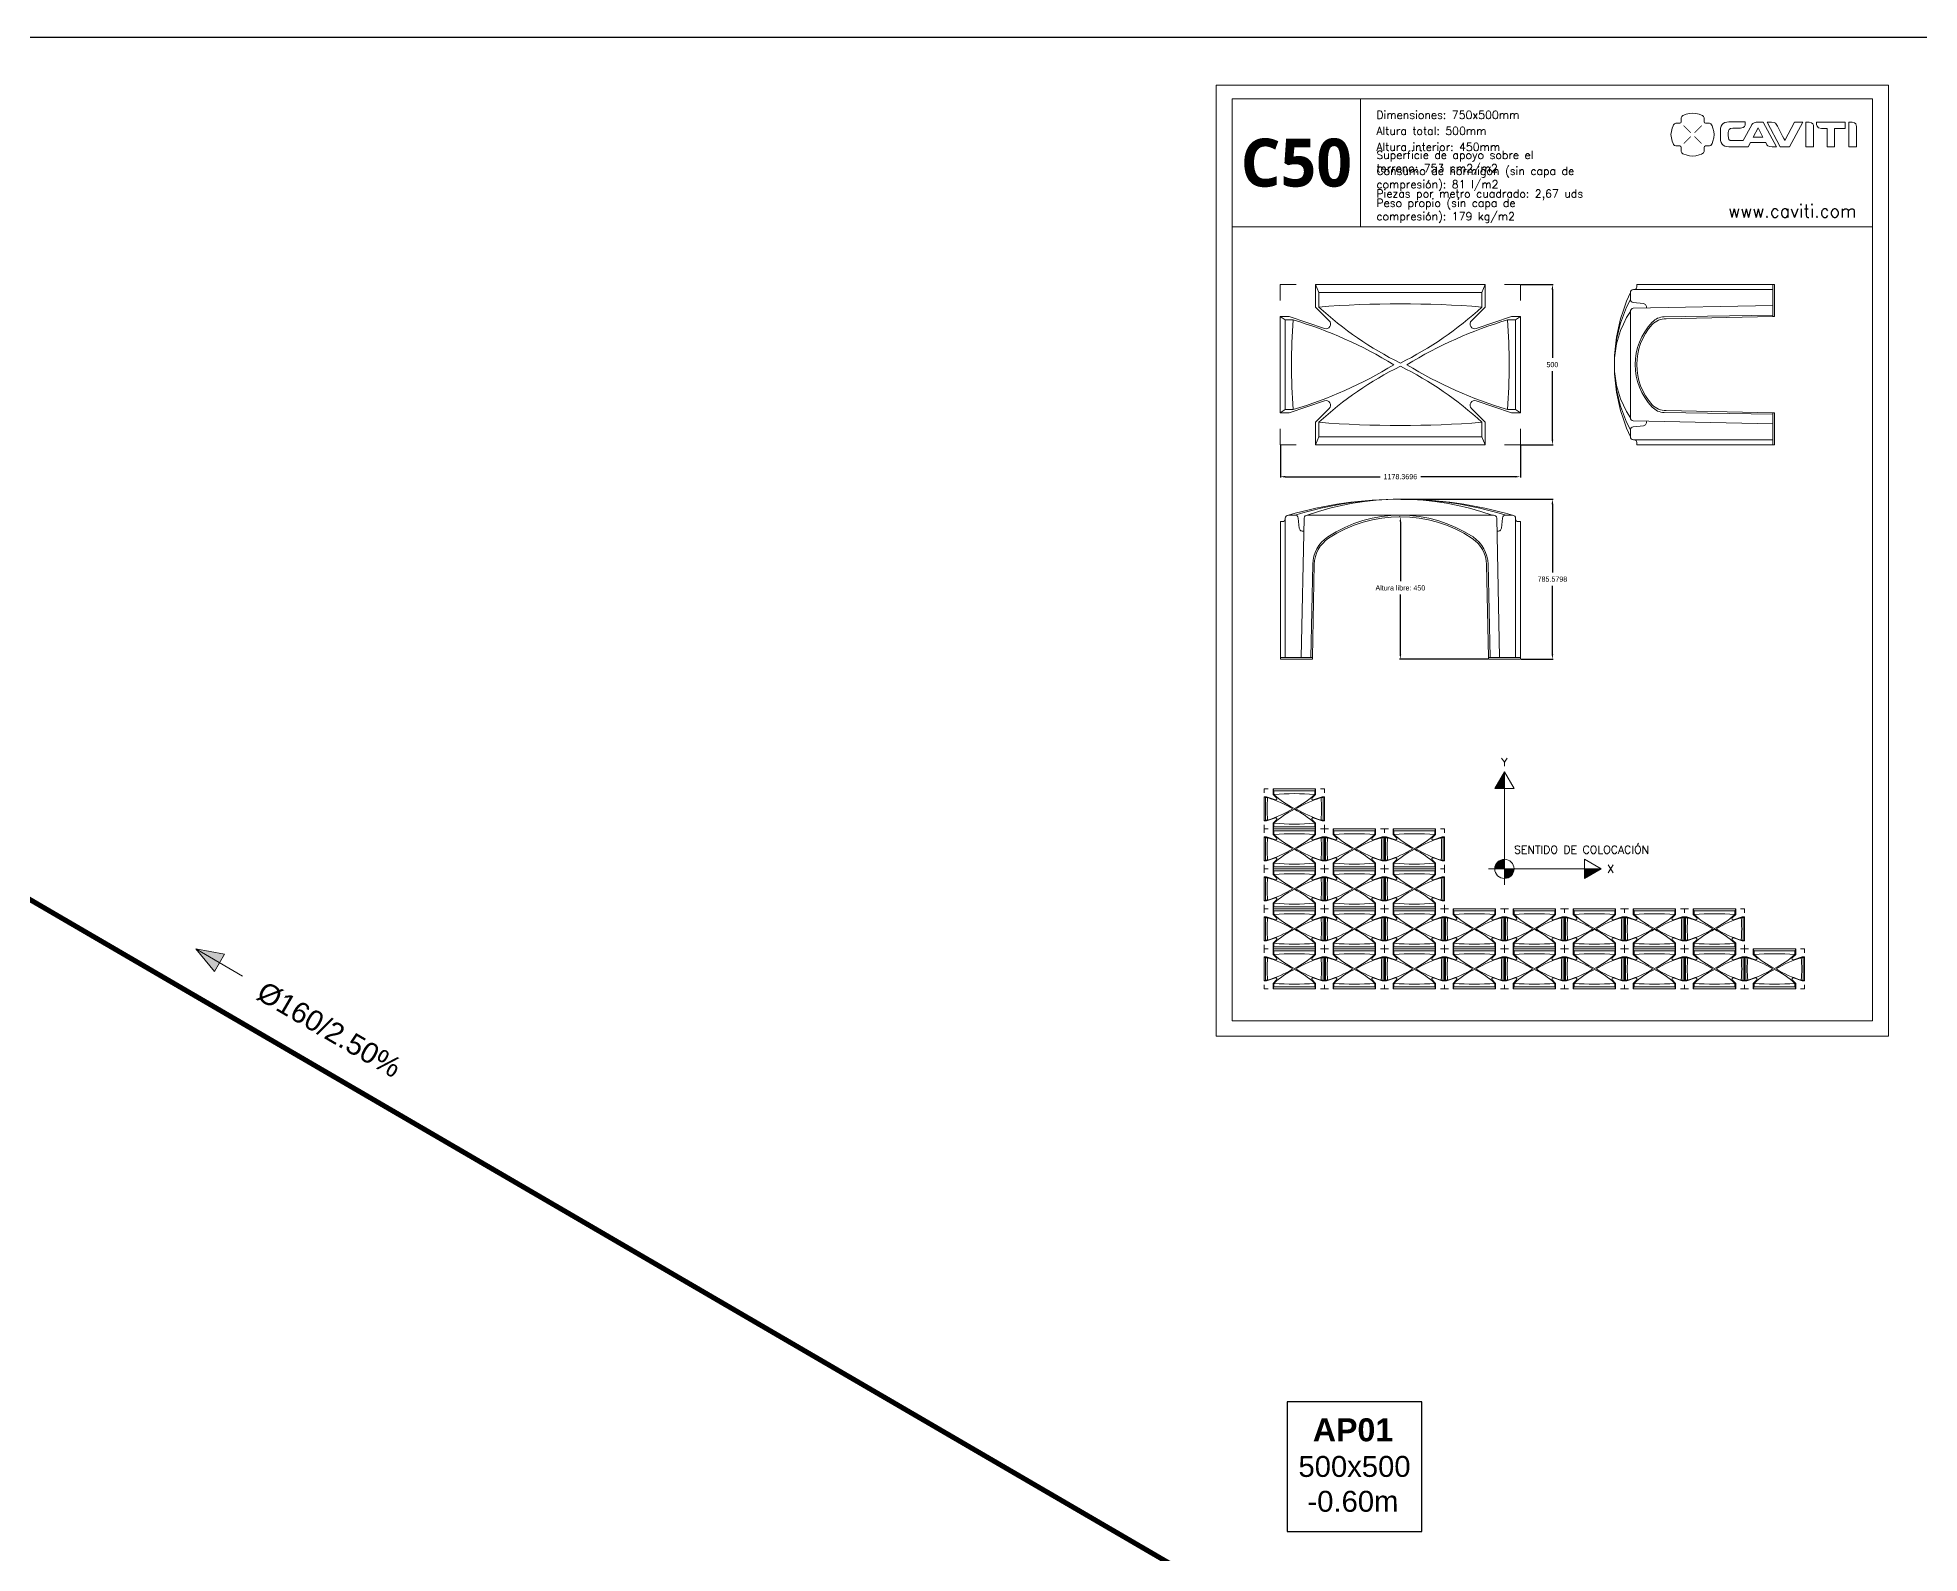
# Model space of a CAD drawing. Header units: millimetres. Extents: x 441156 to 441876, y 4514765 to 4515211.
# Drawn here: x 441206.12 to 441215.36, y 4515179.14 to 4515186.58 of the extents above; entities that cross this region are included whole.
import ezdxf
from ezdxf.enums import TextEntityAlignment as Align

# ---------------------------------------------------------------- set-up
doc = ezdxf.new("R2010")
doc.units = ezdxf.units.MM
doc.layers.add('01_cartela', color=6, linetype='Continuous', plot=False)
for name, color, linetype, lineweight in [('_CAVITI-AUX', 2, 'Continuous', 5), ('INGIN SANEAMIENTO ENTERRADO PLUVIALES', 170, 'Continuous', 25), ('INGIN SANEAMIENTO TEXTO ENTERRADO', 7, 'Continuous', 0)]:
    doc.layers.add(name, color=color, linetype=linetype, lineweight=lineweight)
doc.styles.add('Estilo1', font='swissel.ttf')
doc.styles.add('NIEVES3', font='swisseb.ttf')
doc.styles.add('ROMANS', font='romans')
doc.styles.get("Standard").update_dxf_attribs({"font": 'arial.ttf'})
doc.dimstyles.new('CAVITI', dxfattribs={"dimtxt": 0.025, "dimasz": 0.025, "dimexe": 0.004, "dimexo": 0.003, "dimgap": 0.02, "dimtad": 0, "dimtih": 1, "dimtoh": 1, "dimdec": 4, "dimlfac": 1000, "dimdsep": 46, "dimtxsty": 'Standard', "dimcen": 0.025, "dimclrd": 256, "dimadec": 0, "dimazin": 0, "dimtfac": 1, "dimtdec": 4, "dimtofl": 0, "dimtmove": 0, "dimatfit": 3, "dimfxl": 1, "dimtolj": 1, "dimtzin": 0, "dimarcsym": 0})

# ---------------------------------------------------------------- blocks, each defined once
blk = doc.blocks.new('C70_planta')
for points in [[(0.11, 0.5), (0.11, 0.43), (0.153, 0.387, -0.793916), (0.138, 0.363), (0.028, 0.4), (0, 0.4)], [(0.64, 0.5), (0.64, 0.43), (0.597, 0.387, 0.793916), (0.612, 0.363), (0.722, 0.4), (0.75, 0.4)], [(0.11, 0), (0.11, 0.07), (0.153, 0.113, 0.793916), (0.138, 0.137), (0.028, 0.1), (0, 0.1)], [(0.64, 0), (0.64, 0.07), (0.597, 0.113, -0.793916), (0.612, 0.137), (0.722, 0.1), (0.75, 0.1)]]:
    blk.add_lwpolyline(points, format="xyb")
for points in [[(0.05, 0.5), (0, 0.5), (0, 0.45)], [(0.12, 0.475), (0.11, 0.5), (0.64, 0.5), (0.63, 0.475)], [(0.7, 0.5), (0.75, 0.5), (0.75, 0.45)], [(0.015, 0.11), (0, 0.1), (0, 0.4), (0.015, 0.39)], [(0.735, 0.11), (0.75, 0.1), (0.75, 0.4), (0.735, 0.39)], [(0.05, 0), (0, 0), (0, 0.05)], [(0.12, 0.025), (0.11, 0), (0.64, 0), (0.63, 0.025)], [(0.7, 0), (0.75, 0), (0.75, 0.05)]]:
    blk.add_lwpolyline(points)
for points in [[(0.12, 0.475), (0.63, 0.475), (0.63, 0.43, -0.07064), (0.375, 0.255, -0.07064), (0.12, 0.43)], [(0.04, 0.11), (0.015, 0.11), (0.015, 0.39), (0.04, 0.39, -0.066493), (0.355, 0.25, -0.066493)], [(0.12, 0.025), (0.63, 0.025), (0.63, 0.07, 0.07064), (0.375, 0.245, 0.07064), (0.12, 0.07)], [(0.71, 0.11), (0.735, 0.11), (0.735, 0.39), (0.71, 0.39, 0.066493), (0.395, 0.25, 0.066493)]]:
    blk.add_lwpolyline(points, format="xyb", close=True)
for centre, radius, start, end in [((1.991, 0.25), 1.956, 175.9019, 184.0981), ((0.375, -2.816), 3.256, 85.5085, 94.4915), ((-1.241, 0.25), 1.956, 355.9019, 4.0981), ((0.375, 3.316), 3.256, 265.5085, 274.4915)]:
    blk.add_arc(centre, radius, start, end)
blk = doc.blocks.new('*D73')
at = {"layer": '_CAVITI-AUX', "color": 0, "lineweight": -2, "transparency": 16777216}
for p, q in [((441212.8134, 4515184.3154), (441213.5607, 4515184.3154)), ((441213.4026, 4515183.5298), (441213.5607, 4515183.5298))]:
    blk.add_line(p, q, dxfattribs=at)
at = {"layer": '_CAVITI-AUX', "lineweight": -2, "transparency": 16777216}
for p, q in [((441213.5567, 4515184.2904), (441213.5567, 4515183.9553)), ((441213.5567, 4515183.5548), (441213.5567, 4515183.8898))]:
    blk.add_line(p, q, dxfattribs=at)
at = {"layer": '_CAVITI-AUX', "transparency": 16777216}
for points in [[(441213.5526, 4515184.2904), (441213.5609, 4515184.2904), (441213.5567, 4515184.3154)], [(441213.5526, 4515183.5548), (441213.5609, 4515183.5548), (441213.5567, 4515183.5298)]]:
    blk.add_solid(points, dxfattribs=at)
at = {"layer": '_CAVITI-AUX', "color": 0, "transparency": 16777216, "insert": (441213.5567, 4515183.9226), "char_height": 0.025, "attachment_point": 5}
blk.add_mtext('\\A1;785.5798', dxfattribs=at)
blk = doc.blocks.new('*D74')
at = {"layer": '_CAVITI-AUX', "color": 0, "lineweight": -2, "transparency": 16777216}
for p, q in [((441212.8075, 4515184.2289), (441212.8064, 4515184.2289)), ((441213.2395, 4515183.5298), (441212.8064, 4515183.5298))]:
    blk.add_line(p, q, dxfattribs=at)
at = {"layer": '_CAVITI-AUX', "lineweight": -2, "transparency": 16777216}
for p, q in [((441212.8104, 4515184.2039), (441212.8104, 4515183.9121)), ((441212.8104, 4515183.5548), (441212.8104, 4515183.8466))]:
    blk.add_line(p, q, dxfattribs=at)
at = {"layer": '_CAVITI-AUX', "transparency": 16777216}
for points in [[(441212.8062, 4515184.2039), (441212.8146, 4515184.2039), (441212.8104, 4515184.2289)], [(441212.8062, 4515183.5548), (441212.8146, 4515183.5548), (441212.8104, 4515183.5298)]]:
    blk.add_solid(points, dxfattribs=at)
at = {"layer": '_CAVITI-AUX', "color": 0, "transparency": 16777216, "insert": (441212.8104, 4515183.8794), "char_height": 0.025, "attachment_point": 5}
blk.add_mtext('\\A1;Altura libre: 450', dxfattribs=at)
blk = doc.blocks.new('*D75')
at = {"layer": '_CAVITI-AUX', "color": 0, "lineweight": -2, "transparency": 16777216}
for p, q in [((441212.2213, 4515184.5794), (441212.2213, 4515184.4213)), ((441213.3996, 4515184.5794), (441213.3996, 4515184.4213))]:
    blk.add_line(p, q, dxfattribs=at)
at = {"layer": '_CAVITI-AUX', "lineweight": -2, "transparency": 16777216}
for p, q in [((441212.2463, 4515184.4253), (441212.7106, 4515184.4253)), ((441213.3746, 4515184.4253), (441212.9103, 4515184.4253))]:
    blk.add_line(p, q, dxfattribs=at)
at = {"layer": '_CAVITI-AUX', "transparency": 16777216}
for points in [[(441212.2463, 4515184.4295), (441212.2463, 4515184.4212), (441212.2213, 4515184.4253)], [(441213.3746, 4515184.4295), (441213.3746, 4515184.4212), (441213.3996, 4515184.4253)]]:
    blk.add_solid(points, dxfattribs=at)
at = {"layer": '_CAVITI-AUX', "color": 0, "transparency": 16777216, "insert": (441212.8104, 4515184.4253), "char_height": 0.025, "attachment_point": 5}
blk.add_mtext('\\A1;1178.3696', dxfattribs=at)
blk = doc.blocks.new('CAVITI_logo')
at = {"const_width": 0.002}
for points in [[(-0.5044, 0.0444), (-0.5267, 0.0666)], [(-0.4928, 0.0444), (-0.4705, 0.0666)], [(-0.5044, 0.0327), (-0.5267, 0.0105)], [(-0.4928, 0.0327), (-0.4705, 0.0105)]]:
    blk.add_lwpolyline(points, dxfattribs=at)
blk.add_lwpolyline([(-0.3091, 0.0303), (-0.2942, 0.0592), (-0.2789, 0.0303), (-0.3091, 0.0303)])
for points, knots in [([(-0.4676, -0.0208), (-0.4652, -0.0198), (-0.4631, -0.0166), (-0.4631, -0.014), (-0.4631, -0.014), (-0.4631, -0.0018), (-0.4631, -0.0018), (-0.4631, 0.0009), (-0.4609, 0.0031), (-0.4582, 0.0031), (-0.4582, 0.0031), (-0.4461, 0.0031), (-0.4461, 0.0031), (-0.4434, 0.0031), (-0.4404, 0.0052), (-0.4393, 0.0076), (-0.4393, 0.0076), (-0.4312, 0.0262), (-0.4312, 0.0385), (-0.4312, 0.0508), (-0.4393, 0.0695), (-0.4393, 0.0695), (-0.4404, 0.072), (-0.4435, 0.074), (-0.4462, 0.074), (-0.4462, 0.074), (-0.4582, 0.074), (-0.4582, 0.074), (-0.4609, 0.074), (-0.4631, 0.0762), (-0.4631, 0.0789), (-0.4631, 0.0789), (-0.4631, 0.091), (-0.4631, 0.091), (-0.4631, 0.0937), (-0.4652, 0.0968), (-0.4676, 0.0978), (-0.4676, 0.0978), (-0.4864, 0.106), (-0.4987, 0.106), (-0.511, 0.106), (-0.5295, 0.0981), (-0.5295, 0.0981), (-0.532, 0.097), (-0.534, 0.0939), (-0.534, 0.0912), (-0.534, 0.0912), (-0.534, 0.0789), (-0.534, 0.0789), (-0.534, 0.0762), (-0.5362, 0.074), (-0.5389, 0.074), (-0.5389, 0.074), (-0.5513, 0.074), (-0.5513, 0.074), (-0.554, 0.074), (-0.5571, 0.072), (-0.5582, 0.0695), (-0.5582, 0.0695), (-0.5663, 0.0508), (-0.5663, 0.0385), (-0.5663, 0.0262), (-0.5583, 0.0076), (-0.5583, 0.0076), (-0.5572, 0.0052), (-0.5541, 0.0031), (-0.5514, 0.0031), (-0.5514, 0.0031), (-0.5389, 0.0031), (-0.5389, 0.0031), (-0.5362, 0.0031), (-0.534, 0.0009), (-0.534, -0.0018), (-0.534, -0.0018), (-0.534, -0.0142), (-0.534, -0.0142), (-0.534, -0.0169), (-0.532, -0.02), (-0.5295, -0.0211), (-0.5295, -0.0211), (-0.511, -0.029), (-0.4987, -0.029), (-0.4864, -0.029), (-0.4676, -0.0208), (-0.4676, -0.0208)], [0, 0, 0, 0, 1, 1, 1, 2, 2, 2, 3, 3, 3, 4, 4, 4, 5, 5, 5, 6, 6, 6, 7, 7, 7, 8, 8, 8, 9, 9, 9, 10, 10, 10, 11, 11, 11, 12, 12, 12, 13, 13, 13, 14, 14, 14, 15, 15, 15, 16, 16, 16, 17, 17, 17, 18, 18, 18, 19, 19, 19, 20, 20, 20, 21, 21, 21, 22, 22, 22, 23, 23, 23, 24, 24, 24, 25, 25, 25, 26, 26, 26, 27, 27, 27, 28, 28, 28, 28]), ([(-0.3005, 0.0771), (-0.3095, 0.0771), (-0.314, 0.0688), (-0.314, 0.0688), (-0.314, 0.0688), (-0.3406, 0.0198), (-0.3406, 0.0198), (-0.3406, 0.0198), (-0.3741, 0.0198), (-0.3741, 0.0198), (-0.3853, 0.0198), (-0.3876, 0.0241), (-0.3876, 0.0353), (-0.3876, 0.0353), (-0.3876, 0.0436), (-0.3876, 0.0436), (-0.3876, 0.0532), (-0.3853, 0.059), (-0.3728, 0.059), (-0.3728, 0.059), (-0.3643, 0.059), (-0.3491, 0.059), (-0.334, 0.059), (-0.3345, 0.0679), (-0.3345, 0.0711), (-0.3345, 0.0744), (-0.3345, 0.0788), (-0.3345, 0.0788), (-0.3345, 0.0788), (-0.3779, 0.0788), (-0.3779, 0.0788), (-0.3992, 0.0788), (-0.4119, 0.0735), (-0.4119, 0.0509), (-0.4119, 0.0509), (-0.4119, 0.0279), (-0.4119, 0.0279), (-0.4119, 0.0053), (-0.3992, 0), (-0.3779, 0), (-0.3779, 0), (-0.3513, 0), (-0.3513, 0), (-0.3513, 0), (-0.3278, 0), (-0.3278, 0), (-0.3278, 0), (-0.3249, 0), (-0.3249, 0), (-0.3249, 0), (-0.318, 0.0136), (-0.318, 0.0136), (-0.318, 0.0136), (-0.27, 0.0136), (-0.27, 0.0136), (-0.27, 0.0136), (-0.2663, 0.0068), (-0.2663, 0.0068), (-0.2663, 0.0068), (-0.2636, 0), (-0.2498, 0), (-0.237, 0), (-0.2364, 0), (-0.2364, 0), (-0.2364, 0), (-0.2787, 0.0771), (-0.2787, 0.0771), (-0.2787, 0.0771), (-0.2916, 0.0771), (-0.3005, 0.0771)], [0, 0, 0, 0, 1, 1, 1, 2, 2, 2, 3, 3, 3, 4, 4, 4, 5, 5, 5, 6, 6, 6, 7, 7, 7, 8, 8, 8, 9, 9, 9, 10, 10, 10, 11, 11, 11, 12, 12, 12, 13, 13, 13, 14, 14, 14, 15, 15, 15, 16, 16, 16, 17, 17, 17, 18, 18, 18, 19, 19, 19, 20, 20, 20, 21, 21, 21, 22, 22, 22, 23, 23, 23, 23]), ([(-0.2101, 0.0198), (-0.2101, 0.0198), (-0.2328, 0.063), (-0.2355, 0.0681), (-0.2377, 0.0724), (-0.2394, 0.0771), (-0.2518, 0.0771), (-0.2642, 0.0771), (-0.2661, 0.0771), (-0.2661, 0.0771), (-0.2661, 0.0771), (-0.2247, 0), (-0.2247, 0), (-0.2247, 0), (-0.1955, 0), (-0.1955, 0), (-0.1955, 0), (-0.1541, 0.0771), (-0.1541, 0.0771), (-0.1541, 0.0771), (-0.18, 0.0771), (-0.18, 0.0771), (-0.18, 0.0771), (-0.2101, 0.0198), (-0.2101, 0.0198)], [0, 0, 0, 0, 1, 1, 1, 2, 2, 2, 3, 3, 3, 4, 4, 4, 5, 5, 5, 6, 6, 6, 7, 7, 7, 8, 8, 8, 8]), ([(-0.1343, 0.0771), (-0.142, 0.0771), (-0.1441, 0.0771), (-0.1446, 0.0771), (-0.1446, 0.0771), (-0.1446, 0), (-0.1446, 0), (-0.1446, 0), (-0.1209, 0), (-0.1209, 0), (-0.1209, 0), (-0.1209, 0.0595), (-0.1209, 0.0637), (-0.1209, 0.068), (-0.122, 0.0771), (-0.1343, 0.0771)], [0, 0, 0, 0, 1, 1, 1, 2, 2, 2, 3, 3, 3, 4, 4, 4, 5, 5, 5, 5]), ([(-0.112, 0.0738), (-0.112, 0.0705), (-0.1117, 0.058), (-0.0962, 0.058), (-0.0807, 0.058), (-0.0788, 0.058), (-0.0788, 0.058), (-0.0788, 0.058), (-0.0788, 0), (-0.0788, 0), (-0.0788, 0), (-0.0552, 0), (-0.0552, 0), (-0.0552, 0), (-0.0552, 0.058), (-0.0552, 0.058), (-0.0552, 0.058), (-0.0219, 0.058), (-0.0219, 0.058), (-0.0219, 0.058), (-0.0219, 0.0771), (-0.0219, 0.0771), (-0.0219, 0.0771), (-0.112, 0.0771), (-0.112, 0.0771), (-0.112, 0.0771), (-0.112, 0.0771), (-0.112, 0.0738)], [0, 0, 0, 0, 1, 1, 1, 2, 2, 2, 3, 3, 3, 4, 4, 4, 5, 5, 5, 6, 6, 6, 7, 7, 7, 8, 8, 8, 9, 9, 9, 9]), ([(-0.0005, 0.0771), (-0.0082, 0.0771), (-0.0103, 0.0771), (-0.0108, 0.0771), (-0.0108, 0.0771), (-0.0108, 0), (-0.0108, 0), (-0.0108, 0), (0.0128, 0), (0.0128, 0), (0.0128, 0), (0.0128, 0.0595), (0.0128, 0.0637), (0.0128, 0.068), (0.0118, 0.0771), (-0.0005, 0.0771)], [0, 0, 0, 0, 1, 1, 1, 2, 2, 2, 3, 3, 3, 4, 4, 4, 5, 5, 5, 5])]:
    blk.add_open_spline(points, degree=3, knots=knots)
blk = doc.blocks.new('C50_frontal')
for points in [[(0, 0.005), (0.1, 0.005), (0.1, 0), (0, 0), (0, 0.43), (0.0075, 0.43, 0.414214), (0.015, 0.4375)], [(0.0732, 0.4008, -0.505657), (0.0593, 0.409), (0.0559, 0.441, 0.383819), (0.046, 0.45), (0.025, 0.45, 0.414214), (0.015, 0.44), (0.015, 0.005)], [(0.065, 0.005), (0.0741, 0.441, -0.383819), (0.084, 0.45), (0.666, 0.45, -0.383819), (0.6759, 0.441), (0.685, 0.005)], [(0.655, 0.005), (0.6489, 0.2963, 0.24616), (0.6019, 0.3817, 0.30084), (0.1481, 0.3818, 0.246228), (0.1011, 0.2964), (0.095, 0.005)], [(0.65, 0.005), (0.644, 0.2962, 0.24616), (0.5992, 0.3775, 0.30084), (0.1509, 0.3776, 0.246228), (0.1061, 0.2963), (0.1, 0.005)], [(0.75, 0.005), (0.65, 0.005), (0.65, 0), (0.75, 0), (0.75, 0.43), (0.7425, 0.43, -0.414214), (0.735, 0.4375)], [(0.6768, 0.4008, 0.505657), (0.6907, 0.409), (0.6941, 0.441, -0.383819), (0.704, 0.45), (0.725, 0.45, -0.414214), (0.735, 0.44), (0.735, 0.005)]]:
    blk.add_lwpolyline(points, format="xyb")
for centre, radius, start, end in [((0.375, -0.75), 1.25, 73.7398, 106.2602), ((0.375, -0.6074), 1.1074, 72.71725, 107.28275), ((0.3727, -0.3587), 0.8587, 70.35078, 109.64922)]:
    blk.add_arc(centre, radius, start, end)
blk = doc.blocks.new('*D76')
at = {"layer": '_CAVITI-AUX', "color": 0, "lineweight": -2, "transparency": 16777216}
for p, q in [((441213.4026, 4515185.368), (441213.5607, 4515185.368)), ((441213.4026, 4515184.5824), (441213.5607, 4515184.5824))]:
    blk.add_line(p, q, dxfattribs=at)
at = {"layer": '_CAVITI-AUX', "lineweight": -2, "transparency": 16777216}
for p, q in [((441213.5567, 4515185.343), (441213.5567, 4515185.008)), ((441213.5567, 4515184.6074), (441213.5567, 4515184.9425))]:
    blk.add_line(p, q, dxfattribs=at)
at = {"layer": '_CAVITI-AUX', "transparency": 16777216}
for points in [[(441213.5526, 4515185.343), (441213.5609, 4515185.343), (441213.5567, 4515185.368)], [(441213.5526, 4515184.6074), (441213.5609, 4515184.6074), (441213.5567, 4515184.5824)]]:
    blk.add_solid(points, dxfattribs=at)
at = {"layer": '_CAVITI-AUX', "color": 0, "transparency": 16777216, "insert": (441213.5567, 4515184.9752), "char_height": 0.025, "attachment_point": 5}
blk.add_mtext('\\A1;500', dxfattribs=at)
blk = doc.blocks.new('C40_planta')
for points in [[(0.11, 0.5), (0.11, 0.43), (0.1529, 0.3873, -0.793916), (0.1378, 0.3628), (0.0275, 0.4), (0, 0.4)], [(0.64, 0.5), (0.64, 0.43), (0.5971, 0.3873, 0.793916), (0.6122, 0.3628), (0.7225, 0.4), (0.75, 0.4)], [(0.11, 0), (0.11, 0.07), (0.1529, 0.1127, 0.793916), (0.1378, 0.1372), (0.0275, 0.1), (0, 0.1)], [(0.64, 0), (0.64, 0.07), (0.5971, 0.1127, -0.793916), (0.6122, 0.1372), (0.7225, 0.1), (0.75, 0.1)]]:
    blk.add_lwpolyline(points, format="xyb")
for points in [[(0.05, 0.5), (0, 0.5), (0, 0.45)], [(0.12, 0.475), (0.11, 0.5), (0.64, 0.5), (0.63, 0.475)], [(0.7, 0.5), (0.75, 0.5), (0.75, 0.45)], [(0.015, 0.11), (0, 0.1), (0, 0.4), (0.015, 0.3895)], [(0.735, 0.11), (0.75, 0.1), (0.75, 0.4), (0.735, 0.3895)], [(0.05, 0), (0, 0), (0, 0.05)], [(0.12, 0.025), (0.11, 0), (0.64, 0), (0.63, 0.025)], [(0.7, 0), (0.75, 0), (0.75, 0.05)]]:
    blk.add_lwpolyline(points)
for points in [[(0.12, 0.475), (0.63, 0.475), (0.63, 0.43, -0.07064), (0.375, 0.255, -0.07064), (0.12, 0.43)], [(0.04, 0.11), (0.015, 0.11), (0.015, 0.3895), (0.04, 0.3895, -0.066493), (0.3546, 0.2498, -0.066493)], [(0.71, 0.11), (0.735, 0.11), (0.735, 0.3895), (0.71, 0.3895, 0.066493), (0.3954, 0.2498, 0.066493)], [(0.12, 0.025), (0.63, 0.025), (0.63, 0.07, 0.07064), (0.375, 0.245, 0.07064), (0.12, 0.07)]]:
    blk.add_lwpolyline(points, format="xyb", close=True)
for centre, radius, start, end in [((0.375, -2.8162), 3.2562, 85.50851, 94.49149), ((1.9906, 0.2498), 1.9556, 175.90195, 184.09805), ((-1.2406, 0.2498), 1.9556, 355.90195, 4.09805), ((0.375, 3.3162), 3.2562, 265.50851, 274.49149)]:
    blk.add_arc(centre, radius, start, end)

msp = doc.modelspace()

# ---------------------------------------------------------------- hatches: boundary and pattern name
at = {"layer": '_CAVITI-AUX'}
h = msp.add_hatch(color=256, dxfattribs=at)
h.dxf.hatch_style = 1
h.paths.add_polyline_path([(441213.32106187, 4515182.97663228), (441213.32106187, 4515182.89499244), (441213.27392708, 4515182.89499244)])
h = msp.add_hatch(color=256, dxfattribs=at)
h.dxf.hatch_style = 1
edge = h.paths.add_edge_path()
edge.add_arc((441213.32106187, 4515182.50066163), 0.04713479, 90.000000495, 180)
edge.add_line((441213.27392708, 4515182.50066163), (441213.32106187, 4515182.50066163))
edge.add_line((441213.32106187, 4515182.50066163), (441213.32106187, 4515182.54779642))
h = msp.add_hatch(color=256, dxfattribs=at)
h.dxf.hatch_style = 1
edge = h.paths.add_edge_path()
edge.add_line((441213.36819665, 4515182.50066163), (441213.32106187, 4515182.50066163))
edge.add_line((441213.32106187, 4515182.50066163), (441213.32106187, 4515182.45352685))
edge.add_arc((441213.32106187, 4515182.50066163), 0.04713478, 269.999999363, 360)
h = msp.add_hatch(color=256, dxfattribs=at)
h.dxf.hatch_style = 1
h.paths.add_polyline_path([(441213.79549159, 4515182.50066163), (441213.71385174, 4515182.50066163), (441213.71385174, 4515182.45352685)])
at = {"layer": 'INGIN SANEAMIENTO TEXTO ENTERRADO'}
h = msp.add_hatch(color=256, dxfattribs=at)
h.dxf.hatch_style = 1
h.paths.add_polyline_path([(441207.03829785, 4515182.08230102), (441206.98909983, 4515181.99782589), (441206.89747339, 4515182.10775275)])

# ---------------------------------------------------------------- linework, layer by layer
at = {"layer": '01_cartela', "color": 3}
msp.add_lwpolyline([(441190.61999953, 4515186.58008588), (441190.61999953, 4515165.04506187), (441221.25798759, 4515165.04506187), (441221.25798759, 4515186.58008588)], close=True, dxfattribs=at)
at = {"layer": '_CAVITI-AUX'}
for p, q in [((441213.93936749, 4515185.29576649), (441213.93936749, 4515185.32875672)), ((441213.95507909, 4515185.34446832), (441214.63853347, 4515185.34446832)), ((441213.97079068, 4515185.36803571), (441213.97079068, 4515185.35625201)), ((441213.93936749, 4515184.71443747), (441213.93936749, 4515185.23606282)), ((441214.00385864, 4515185.2748334), (441213.95343432, 4515185.28014122)), ((441214.63853347, 4515185.21878586), (441214.10543865, 4515185.21038315)), ((441214.63853347, 4515185.21092838), (441214.11302651, 4515185.20049379)), ((441214.63853347, 4515184.68458133), (441213.95343432, 4515184.6988122)), ((441214.00385864, 4515184.67565827), (441213.95343432, 4515184.67035045)), ((441214.10543865, 4515184.74010852), (441214.63853347, 4515184.73171443)), ((441214.11502957, 4515184.75000799), (441214.63853347, 4515184.73957191)), ((441213.93936749, 4515184.65472518), (441213.93936749, 4515184.62173495)), ((441213.95507909, 4515184.60602335), (441214.63853347, 4515184.60602335)), ((441213.97079068, 4515184.58245596), (441213.97079068, 4515184.59423965)), ((441213.32106187, 4515182.42210366), (441213.32106187, 4515182.97663228)), ((441213.24250389, 4515182.50066163), (441213.79549159, 4515182.50066163))]:
    msp.add_line(p, q, dxfattribs=at)
for points in [[(441215.20645327, 4515181.67973079), (441215.20645327, 4515186.34607452), (441211.90701831, 4515186.34607452), (441211.90701831, 4515181.67973079)], [(441211.98557629, 4515185.65083644), (441212.61404009, 4515185.65083644), (441212.61404009, 4515186.27930024), (441211.98557629, 4515186.27930024)], [(441212.61404009, 4515186.27930024), (441215.1278953, 4515186.27930024), (441215.1278953, 4515185.65083644), (441212.61404009, 4515185.65083644)], [(441211.98557629, 4515181.75436087), (441215.1278953, 4515181.75436087), (441215.1278953, 4515185.65083644), (441211.98557629, 4515185.65083644)], [(441213.27392708, 4515182.89499244), (441213.32106187, 4515182.97663228), (441213.36819665, 4515182.89499244)], [(441213.71385174, 4515182.54779642), (441213.79549159, 4515182.50066163), (441213.71385174, 4515182.45352685)]]:
    msp.add_lwpolyline(points, close=True, dxfattribs=at)
for points in [[(441214.63853347, 4515185.36803571), (441214.63853347, 4515185.21091976), (441214.64638927, 4515185.21091976), (441214.64638927, 4515185.36803571), (441213.97079068, 4515185.36803571), (441213.97079068, 4515185.35625201, -0.4142135624), (441213.95900698, 4515185.34446832)], [(441214.63853347, 4515185.26591034), (441213.95343432, 4515185.25167947, 0.3838189508), (441213.93936749, 4515185.2360542)], [(441214.63853347, 4515184.58245596), (441214.63853347, 4515184.73957191), (441214.64638927, 4515184.73957191), (441214.64638927, 4515184.58245596), (441213.97079068, 4515184.58245596), (441213.97079068, 4515184.59423965, 0.4142135624), (441213.95900698, 4515184.60602335)]]:
    msp.add_lwpolyline(points, format="xyb", dxfattribs=at)
for points in [[(441213.32106187, 4515182.97663228), (441213.32106187, 4515182.89499244), (441213.27392708, 4515182.89499244), (441213.32106187, 4515182.97663228)], [(441213.79549159, 4515182.50066163), (441213.71385174, 4515182.50066163), (441213.71385174, 4515182.45352685), (441213.79549159, 4515182.50066163)]]:
    msp.add_lwpolyline(points, dxfattribs=at)
for points in [[(441213.32106187, 4515182.54779642, 0.4142135624), (441213.27392708, 4515182.50066163), (441213.32106187, 4515182.50066163)], [(441213.36819665, 4515182.50066163), (441213.32106187, 4515182.50066163), (441213.32106187, 4515182.45352685, 0.4142135624)]]:
    msp.add_lwpolyline(points, format="xyb", close=True, dxfattribs=at)
msp.add_circle((441213.32106187, 4515182.50066163), 0.04713479, dxfattribs=at)
for centre, radius, start, end in [((441214.695488, 4515184.97524583), 0.83467849, 154.942384595, 205.057615405), ((441213.95507909, 4515185.32875672), 0.0157116, 90, 180), ((441213.95900698, 4515185.35625201), 0.0117837, 270, 0), ((441214.55395902, 4515184.97524583), 0.69314951, 152.457140527, 207.542859473), ((441214.33302356, 4515184.97524583), 0.47221405, 146.474392118, 213.525607882), ((441213.95507909, 4515185.29576649), 0.0157116, 180, 263.990994041), ((441213.95507909, 4515185.2360542), 0.0157116, 96.009005959, 180.000000272), ((441214.00221387, 4515185.25920813), 0.0157116, 336.695921348, 83.990994041), ((441214.26538309, 4515184.97524583), 0.3024482, 136.471179476, 223.528820524), ((441214.26417335, 4515184.97524695), 0.29338604, 137.905388144, 222.092340423), ((441214.10875207, 4515185.12403293), 0.08641376, 92.197469068, 136.471179445), ((441214.11302651, 4515185.10869056), 0.09180323, 88.853378203, 136.468542866), ((441214.10875207, 4515184.82645874), 0.08641376, 223.528820524, 267.802530928), ((441214.11311497, 4515184.84196983), 0.09198176, 223.561450086, 271.253457981), ((441213.95507909, 4515184.71443747), 0.0157116, 179.999999728, 263.990994041), ((441213.95507909, 4515184.71443747), 0.0157116, 179.999999728, 263.990994041), ((441214.00221387, 4515184.69128354), 0.0157116, 276.009005959, 23.304078652), ((441213.95507909, 4515184.65472518), 0.0157116, 96.009005959, 180), ((441213.95507909, 4515184.62173495), 0.0157116, 180, 270), ((441213.95900698, 4515184.59423965), 0.0117837, 0, 90)]:
    msp.add_arc(centre, radius, start, end, dxfattribs=at)
at = {"layer": 'INGIN SANEAMIENTO ENTERRADO PLUVIALES', "const_width": 0.025, "elevation": -0.00000053}
msp.add_lwpolyline([(441211.81944579, 4515179.00976692), (441204.70696058, 4515183.15205334)], dxfattribs=at)
at = {"layer": 'INGIN SANEAMIENTO ENTERRADO PLUVIALES', "elevation": -0.00000053}
msp.add_lwpolyline([(441212.91536474, 4515179.88528114), (441212.25539352, 4515179.88528114), (441212.25539352, 4515179.2495938), (441212.91536474, 4515179.2495938)], close=True, dxfattribs=at)
at = {"layer": 'INGIN SANEAMIENTO TEXTO ENTERRADO'}
msp.add_line((441206.89747339, 4515182.10775275, -0.00000053), (441207.12768962, 4515181.97367563, -0.00000053), dxfattribs=at)
at = {"layer": 'INGIN SANEAMIENTO TEXTO ENTERRADO', "elevation": -0.00000053}
msp.add_lwpolyline([(441207.03829785, 4515182.08230102), (441206.98909983, 4515181.99782589), (441206.89747339, 4515182.10775275), (441207.03829785, 4515182.08230102)], dxfattribs=at)

# ---------------------------------------------------------------- block references
at = {"layer": '_CAVITI-AUX'}
for name, p, xscale, yscale, zscale in [('CAVITI_logo', (441215.02834522, 4515186.04362631), 1.57115950342229, 1.57115950342229, 1.57115950342229), ('C40_planta', (441212.2212141, 4515184.58245596), 1.57115950342229, 1.57115950342229, 1.57115950342229), ('C50_frontal', (441212.22125022, 4515183.52977111), 1.57115950342229, 1.57115950342229, 1.57115950342229), ('C70_planta', (441212.14269224, 4515182.69705657), 0.3927898758555726, 0.3927898758555726, 0.3927898758555726), ('C70_planta', (441212.14269224, 4515182.50066163), 0.3927898758555726, 0.3927898758555726, 0.3927898758555726), ('C70_planta', (441212.43728465, 4515182.50066163), 0.3927898758555726, 0.3927898758555726, 0.3927898758555726), ('C70_planta', (441212.73187705, 4515182.50066163), 0.3927898758555726, 0.3927898758555726, 0.3927898758555726), ('C70_planta', (441212.14269224, 4515182.30426669), 0.3927898758555726, 0.3927898758555726, 0.3927898758555726), ('C70_planta', (441212.43728465, 4515182.30426669), 0.3927898758555726, 0.3927898758555726, 0.3927898758555726), ('C70_planta', (441212.73187705, 4515182.30426669), 0.3927898758555726, 0.3927898758555726, 0.3927898758555726), ('C70_planta', (441212.14269224, 4515182.10787176), 0.3927898758555726, 0.3927898758555726, 0.3927898758555726), ('C70_planta', (441212.43728465, 4515182.10787176), 0.3927898758555726, 0.3927898758555726, 0.3927898758555726), ('C70_planta', (441212.73187705, 4515182.10787176), 0.3927898758555726, 0.3927898758555726, 0.3927898758555726), ('C70_planta', (441213.02646946, 4515182.10787176), 0.3927898758555726, 0.3927898758555726, 0.3927898758555726), ('C70_planta', (441213.32106187, 4515182.10787176), 0.3927898758555726, 0.3927898758555726, 0.3927898758555726), ('C70_planta', (441213.61565427, 4515182.10787176), 0.3927898758555726, 0.3927898758555726, 0.3927898758555726), ('C70_planta', (441213.91024668, 4515182.10787176), 0.3927898758555726, 0.3927898758555726, 0.3927898758555726), ('C70_planta', (441214.20483909, 4515182.10787176), 0.3927898758555726, 0.3927898758555726, 0.3927898758555726), ('C70_planta', (441212.14269224, 4515181.91147682), 0.3927898758555726, 0.3927898758555726, 0.3927898758555726), ('C70_planta', (441212.43728465, 4515181.91147682), 0.3927898758555726, 0.3927898758555726, 0.3927898758555726), ('C70_planta', (441212.73187705, 4515181.91147682), 0.3927898758555726, 0.3927898758555726, 0.3927898758555726), ('C70_planta', (441213.02646946, 4515181.91147682), 0.3927898758555726, 0.3927898758555726, 0.3927898758555726), ('C70_planta', (441213.32106187, 4515181.91147682), 0.3927898758555726, 0.3927898758555726, 0.3927898758555726), ('C70_planta', (441213.61565427, 4515181.91147682), 0.3927898758555726, 0.3927898758555726, 0.3927898758555726), ('C70_planta', (441213.91024668, 4515181.91147682), 0.3927898758555726, 0.3927898758555726, 0.3927898758555726), ('C70_planta', (441214.20483909, 4515181.91147682), 0.3927898758555726, 0.3927898758555726, 0.3927898758555726), ('C70_planta', (441214.4994315, 4515181.91147682), 0.3927898758555726, 0.3927898758555726, 0.3927898758555726)]:
    msp.add_blockref(name, p, dxfattribs=dict(at, xscale=xscale, yscale=yscale, zscale=zscale))

# ---------------------------------------------------------------- texts
at = {"layer": '_CAVITI-AUX', "style": 'ROMANS'}
for s, width, insert, char_height, attachment_point in [('Dimensiones: 750x500mm', 1.0435648674, (441212.69259807, 4515186.20074226), 0.0392789876, 4), ('{\\fTrebuchet MS|b1|i0|c0|p34;C50}', 0.7484841853, (441212.29980819, 4515185.96506834), 0.2356739255, 5), ('Altura total: 500mm', 1.038813619, (441212.69259807, 4515186.12218429), 0.0392789876, 4), ('Altura interior: 450mm', 1.0483152189, (441212.69259807, 4515186.04362631), 0.0392789876, 4), ('Superficie de apoyo sobre el terreno: 753 cm2/m2', 1.0498992673, (441212.69259807, 4515185.96506834), 0.0392789876, 4), ('Consumo de hormigón (sin capa de compresión): 81 l/m2', 1.0546496187, (441212.69259807, 4515185.88651036), 0.0392789876, 4), ('Peso propio (sin capa de compresión): 179 kg/m2', 1.0625680671, (441212.69259807, 4515185.72939441), 0.0392789876, 4), ('Piezas por metro cuadrado: 2,67 uds', 1.0578168187, (441212.69259807, 4515185.80795239), 0.0392789876, 4), ('www.caviti.com', 0.3742420926, (441215.04933732, 4515185.72939441), 0.0628463801, 6), ('Y', 0.1077412525, (441213.32106187, 4515183.02376707), 0.03927899, 5), ('SENTIDO DE COLOCACIÓN ', 0.7484841853, (441213.36819665, 4515182.5949312), 0.0392789876, 4), ('X', 0.1077412525, (441213.84262637, 4515182.50066163), 0.03927899, 5)]:
    msp.add_mtext_dynamic_manual_height_columns(s, width=width, gutter_width=26.25, heights=[0], dxfattribs=dict(at, insert=insert, char_height=char_height, attachment_point=attachment_point))
at = {"layer": 'INGIN SANEAMIENTO ENTERRADO PLUVIALES'}
for s, height, style, p in [('AP01', 0.112841979, 'NIEVES3', (441212.57802137, 4515179.69143699, -0.00000053)), ('500x500', 0.102686303, 'Estilo1', (441212.58537913, 4515179.51686504, -0.00000053)), ('-0.60m', 0.102686303, 'Estilo1', (441212.57768951, 4515179.34573815, -0.00000053))]:
    msp.add_text(s, height=height, rotation=0.020029945, dxfattribs=dict(at, style=style)).set_placement(p, align=Align.CENTER)
at = {"layer": 'INGIN SANEAMIENTO TEXTO ENTERRADO', "insert": (441207.3274607, 4515181.84252087, -0.00000053), "char_height": 0.10125, "attachment_point": 4, "rotation": 329.803658221, "style": 'Estilo1'}
msp.add_mtext_dynamic_manual_height_columns('\\pi-0.13221;Ø160/2.50%', width=0.5900810399, gutter_width=12.5, heights=[0], dxfattribs=at)

# ---------------------------------------------------------------- dimensions: what is measured, and where the dimension line sits
at = {"layer": '_CAVITI-AUX'}
for base, p1, p2, text, picture, middle in [((441213.55673579, 4515184.58244797), (441213.39958373, 4515185.36803571), (441213.39961984, 4515184.58244797), '500', '*D76', (441213.55673579, 4515184.97524184)), ((441212.810384, 4515183.52977111), (441212.81046573, 4515184.22893708), (441213.24250389, 4515183.52977111), 'Altura libre: 450', '*D74', (441212.810384, 4515183.87935409))]:
    dim = msp.add_linear_dim(base=base, p1=p1, p2=p2, angle=90, text=text, dimstyle='CAVITI', dxfattribs=at)
    dim.commit()
    dim.dimension.update_dxf_attribs({"geometry": picture, "text_midpoint": middle})
dim = msp.add_linear_dim(base=(441213.39961984, 4515184.42533202), p1=(441212.22125022, 4515184.58244797), p2=(441213.39961984, 4515184.58244797), dimstyle='CAVITI', dxfattribs=at)
dim.commit()
dim.dimension.update_dxf_attribs({"geometry": '*D75', "text_midpoint": (441212.81043503, 4515184.42533202)})
dim = msp.add_linear_dim(base=(441213.556735793, 4515183.529771106), p1=(441212.810435029, 4515184.315350858), p2=(441213.399619843, 4515183.529771106), angle=90, dimstyle='CAVITI', dxfattribs=at)
dim.commit()
dim.dimension.update_dxf_attribs({"geometry": '*D73', "text_midpoint": (441213.556735792, 4515183.922560982)})

doc.saveas('drawing.dxf')
